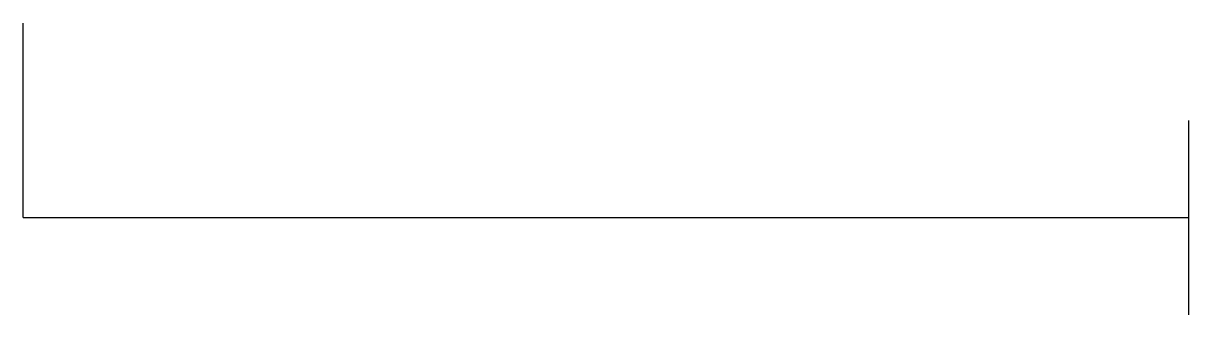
# Model space of a CAD drawing. Header units: millimetres. Extents: x 1791.4 to 1851.4, y 1557.9 to 1572.9.
import ezdxf

# ---------------------------------------------------------------- set-up
doc = ezdxf.new("R2010")
doc.units = ezdxf.units.MM

msp = doc.modelspace()

# ---------------------------------------------------------------- linework, layer by layer
for p, q in [((1791.405, 1562.916), (1791.405, 1572.916)), ((1851.405, 1557.916), (1851.405, 1567.916)), ((1791.405, 1562.916), (1851.405, 1562.916))]:
    msp.add_line(p, q)

doc.saveas('drawing.dxf')
